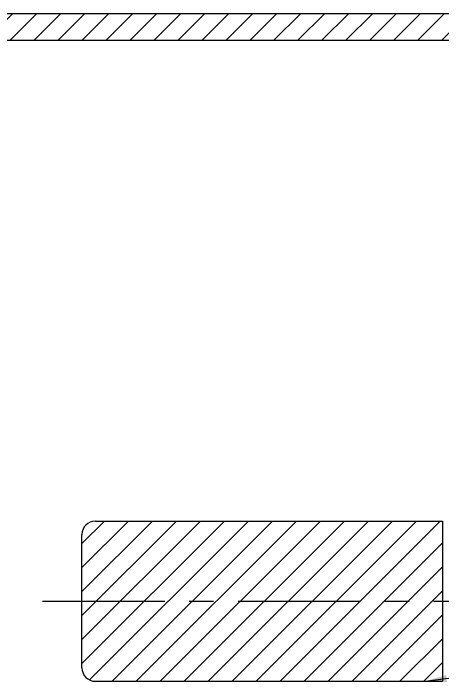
# Model space of a CAD drawing. Header units: millimetres. Extents: x 0 to 4412, y -498 to 1086.
# Drawn here: x 390.1 to 470.4, y 125.5 to 250.8 of the extents above; entities that cross this region are included whole.
import ezdxf

# ---------------------------------------------------------------- set-up
doc = ezdxf.new("R2010")
doc.units = ezdxf.units.MM
doc.header["$LTSCALE"] = 1.8
doc.linetypes.add('CENTERX2', pattern=[20.32, 12.7, -2.54, 2.54, -2.54])
doc.layers.add('10', color=7, linetype='Continuous')
doc.dimstyles.new('SLDDIMSTYLE2', dxfattribs={"dimtxt": 0.18, "dimasz": 4.08, "dimexe": 0, "dimexo": 0.0625, "dimgap": 0, "dimtad": 0, "dimtih": 1, "dimtoh": 1, "dimdec": 0, "dimrnd": 1e-09, "dimzin": 0, "dimdsep": 46, "dimtxsty": 'Standard', "dimsah": 1, "dimcen": 0.09, "dimadec": 0, "dimazin": 0, "dimtfac": 4.08, "dimtdec": 0, "dimtofl": 0, "dimtmove": 0, "dimatfit": 3, "dimfxl": 1, "dimfrac": 2, "dimtolj": 1, "dimtzin": 0, "dimarcsym": 0})

msp = doc.modelspace()

# ---------------------------------------------------------------- hatches: boundary and pattern name
at = {"layer": '10', "linetype": 'Continuous', "lineweight": 25}
h = msp.add_hatch(dxfattribs=at)
h.set_pattern_fill('ANSI31', color=256, style=0)
edge = h.paths.add_edge_path(flags=0)
edge.add_line((132.1298, 30.6141), (562.1298, 30.6141))
edge.add_arc((562.1298, 40.6141), 10, 270, 360)
edge.add_line((572.1298, 40.6141), (572.1298, 240.8141))
edge.add_arc((562.1298, 240.8141), 10, 0, 90)
edge.add_line((562.1298, 250.8141), (132.1298, 250.8141))
edge.add_arc((132.1298, 240.8141), 10, 90, 180)
edge.add_line((122.1298, 240.8141), (122.1298, 40.6141))
edge.add_arc((132.1298, 40.6141), 10, 180, 270)
edge = h.paths.add_edge_path(flags=0)
edge.add_arc((137.1298, 45.6141), 10, 180, 270, ccw=False)
edge.add_line((127.1298, 45.6141), (127.1298, 235.8141))
edge.add_arc((137.1298, 235.8141), 10, 90, 180, ccw=False)
edge.add_line((137.1298, 245.8141), (557.1298, 245.8141))
edge.add_arc((557.1298, 235.8141), 10, 0, 90, ccw=False)
edge.add_line((567.1298, 235.8141), (567.1298, 45.6141))
edge.add_arc((557.1298, 45.6141), 10, -90, 0, ccw=False)
edge.add_line((557.1298, 35.6141), (137.1298, 35.6141))
at = {"layer": '10', "linetype": 'Continuous', "lineweight": 30}
h = msp.add_hatch(dxfattribs=at)
h.set_pattern_fill('ANSI31', color=256, style=0)
edge = h.paths.add_edge_path(flags=0)
edge.add_line((402.9498, 153.2141), (402.9498, 128.2141))
edge.add_arc((405.4498, 128.2141), 2.5, 180, 270)
edge.add_line((405.4498, 125.7141), (470.4498, 125.7141))
edge.add_line((470.4498, 125.7141), (470.4498, 155.7141))
edge.add_line((470.4498, 155.7141), (405.4498, 155.7141))
edge.add_arc((405.4498, 153.2141), 2.5, 90, 180)

# ---------------------------------------------------------------- linework, layer by layer
at = {"color": 7, "linetype": 'Continuous', "lineweight": 30}
for p, q in [((132.1298, 250.8141), (562.1298, 250.8141)), ((137.1298, 245.8141), (557.1298, 245.8141)), ((405.4498, 155.7141), (470.4498, 155.7141)), ((470.4498, 155.7141), (470.4498, 125.7141)), ((402.9498, 128.2141), (402.9498, 153.2141)), ((405.4498, 125.7141), (470.4498, 125.7141))]:
    msp.add_line(p, q, dxfattribs=at)
for centre, start, end in [((405.4498, 153.2141), 90, 180), ((405.4498, 128.2141), 180, 270)]:
    msp.add_arc(centre, 2.5, start, end, dxfattribs=at)
at = {"layer": '10', "linetype": 'CENTERX2', "lineweight": 25}
msp.add_line((395.5873, 140.7141), (489.6998, 140.7141), dxfattribs=at)

# ---------------------------------------------------------------- leaders
at = {"layer": '10', "lineweight": 25}
msp.add_leader([(467.1631, 125.7141), (592.7924, 142.3394)], dimstyle='SLDDIMSTYLE2', dxfattribs=at)

doc.saveas('drawing.dxf')
